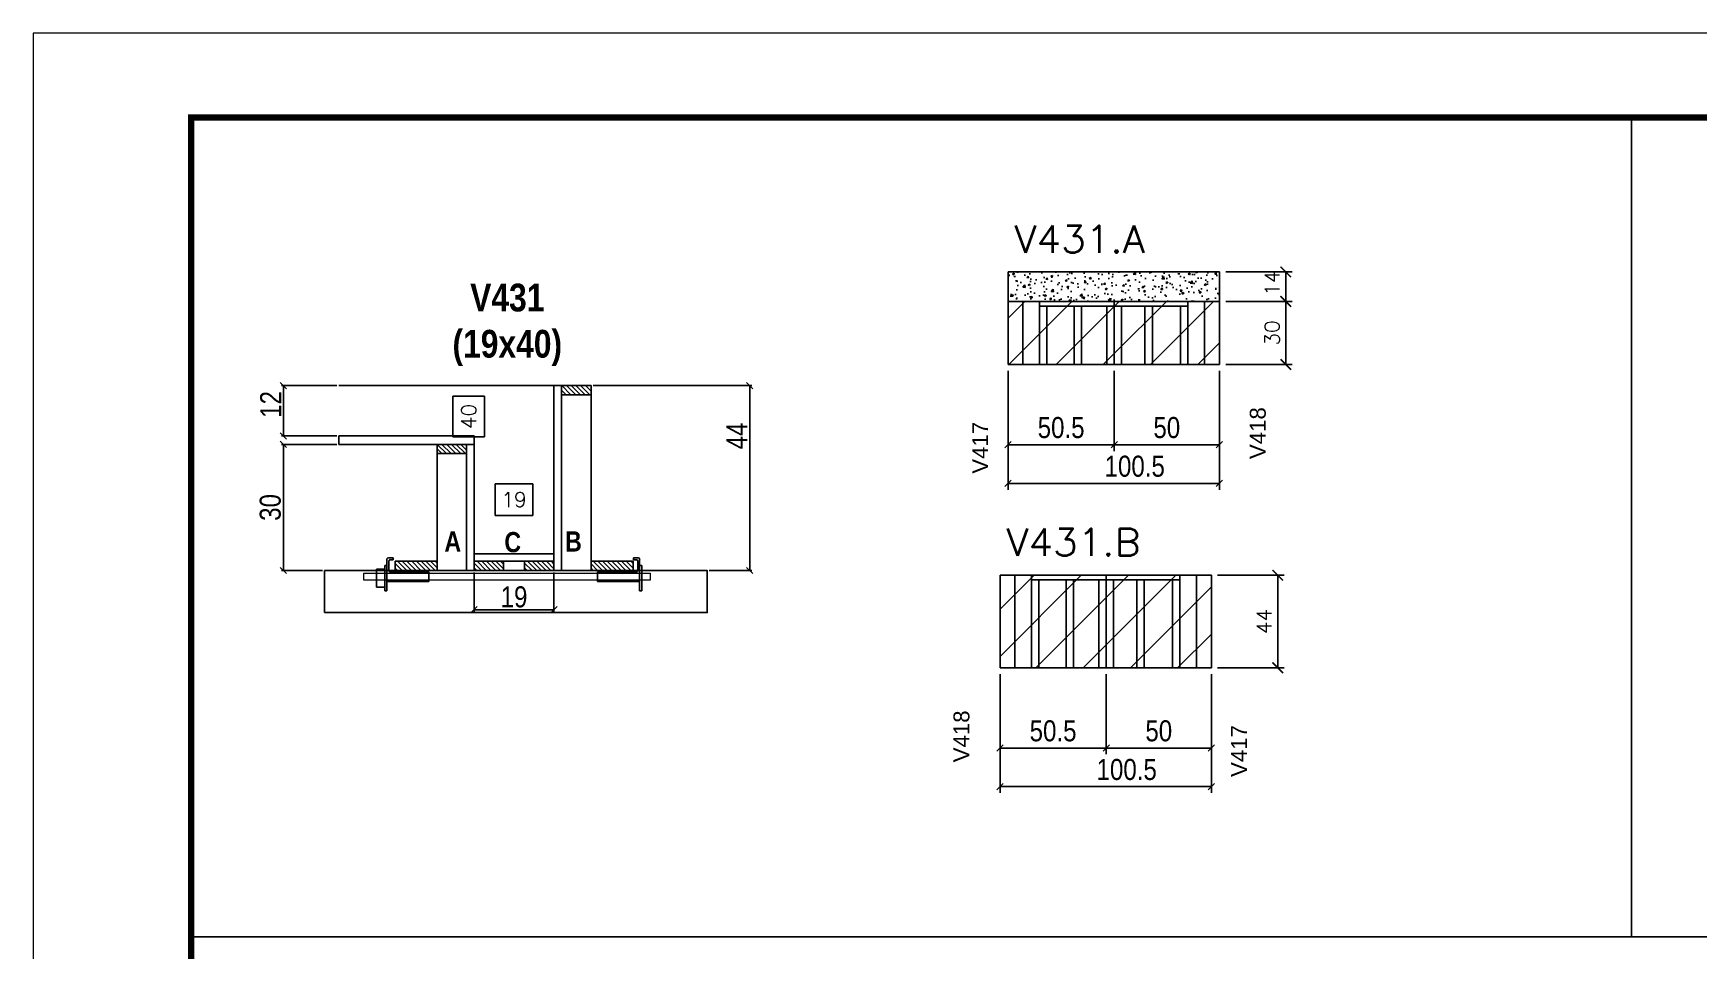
# Model space of a CAD drawing. Extents: x -3394 to 16474, y -5031 to 14397.
# Drawn here: x 9027 to 9819, y 4772 to 5208 of the extents above; entities that cross this region are included whole.
import ezdxf

# ---------------------------------------------------------------- set-up
doc = ezdxf.new("R2010")
doc.units = 0
doc.linetypes.add('DASHED', pattern=[0.75, 0.5, -0.25])
doc.layers.get('0').update_dxf_attribs({"linetype": 'CONTINUOUS'})
doc.layers.get('Defpoints').update_dxf_attribs({"linetype": 'CONTINUOUS'})
for name, color, linetype in [('barrote', 251, 'CONTINUOUS'), ('COTA', 241, 'CONTINUOUS'), ('Cota Seção (2x)', 4, 'CONTINUOUS'), ('detalhes', 4, 'CONTINUOUS'), ('NOMENCLATURA', 7, 'CONTINUOUS'), ('Painéis', 200, 'CONTINUOUS'), ('presilha', 1, 'CONTINUOUS'), ('SARR_2.2x10', 60, 'CONTINUOUS'), ('SARR_2.2x7', 40, 'CONTINUOUS'), ('SARR_3.5x7', 81, 'CONTINUOUS')]:
    doc.layers.add(name, color=color, linetype=linetype)
for name, color, linetype, lineweight in [('CONCRETO', 251, 'CONTINUOUS', 25), ('Folhas', 255, 'CONTINUOUS', 9), ('REAPROVEITAMENTO', 251, 'CONTINUOUS', 9), ('SARRAFO DE PRESSAO', 251, 'DASHED', 9), ('SCO-___-LAJ', 2, 'CONTINUOUS', 0), ('Texto Seção', 7, 'CONTINUOUS', 15)]:
    doc.layers.add(name, color=color, linetype=linetype, lineweight=lineweight)
doc.styles.add('ARIAL', font='arial.ttf')
doc.styles.add('COTA TECNICA', font='techl___.ttf', dxfattribs={"height": 10})
doc.styles.add('COTA TECNICA 2X', font='techl___.ttf', dxfattribs={"height": 10})
doc.styles.add('REGUA-120', font='ROMANS.shx', dxfattribs={"height": 15})
doc.styles.add('ROMANS', font='romans.shx')
doc.styles.add('TECNICA', font='techb___.ttf', dxfattribs={"height": 10})
doc.dimstyles.new('Cota Paínel', dxfattribs={"dimtxt": 7, "dimasz": 5, "dimexe": 3, "dimexo": 3, "dimgap": 3, "dimtad": 1, "dimdec": 1, "dimzin": 12, "dimdsep": 46, "dimtxsty": 'ROMANS', "dimblk": 'ARCHTICK', "dimcen": 0, "dimclrd": 4, "dimclre": 4, "dimclrt": 1, "dimadec": 1, "dimazin": 3, "dimtfac": 1, "dimtdec": 1, "dimtmove": 0, "dimatfit": 3, "dimldrblk": 'OBLIQUE', "dimfxl": 1, "dimtolj": 1, "dimtzin": 12, "dimarcsym": 0})
doc.dimstyles.new('Cota Seção interna', dxfattribs={"dimtxt": 7, "dimasz": 6, "dimexe": 0.18, "dimexo": 2, "dimgap": -4, "dimtad": 3, "dimdec": 1, "dimlfac": 0.5, "dimzin": 12, "dimdsep": 46, "dimtxsty": 'ROMANS', "dimblk": 'ARCHTICK', "dimcen": 0.09, "dimse1": 1, "dimse2": 1, "dimsd1": 1, "dimsd2": 1, "dimclrd": 180, "dimclre": 5, "dimclrt": 1, "dimadec": 0, "dimazin": 3, "dimtfac": 1, "dimtdec": 1, "dimtofl": 0, "dimtmove": 0, "dimatfit": 3, "dimldrblk": 'ARCHTICK', "dimfxl": 1, "dimtolj": 1, "dimtzin": 0, "dimarcsym": 0})
doc.dimstyles.new('PAINEL', dxfattribs={"dimtxt": 10, "dimasz": 3, "dimexe": 3, "dimexo": 3, "dimgap": 3, "dimtad": 1, "dimdec": 1, "dimzin": 12, "dimdsep": 46, "dimtxsty": 'COTA TECNICA', "dimblk1": 'OBLIQUE', "dimblk2": 'OBLIQUE', "dimsah": 1, "dimcen": 0.9, "dimclrd": 4, "dimclre": 4, "dimclrt": 240, "dimadec": 1, "dimazin": 3, "dimtfac": 1, "dimtdec": 1, "dimtmove": 0, "dimatfit": 3, "dimfxl": 1, "dimtolj": 1, "dimtzin": 12, "dimarcsym": 0})
doc.dimstyles.new('SECAO', dxfattribs={"dimscale": 0.333333, "dimtxt": 5, "dimasz": 9, "dimexe": 3, "dimexo": 3, "dimgap": 3, "dimtad": 1, "dimdec": 1, "dimlfac": 0.5, "dimzin": 12, "dimdsep": 46, "dimtxsty": 'COTA TECNICA 2X', "dimblk1": 'OBLIQUE', "dimblk2": 'OBLIQUE', "dimsah": 1, "dimcen": 0.9, "dimclrd": 4, "dimclre": 4, "dimclrt": 240, "dimadec": 1, "dimazin": 3, "dimtfac": 1, "dimtdec": 1, "dimtmove": 0, "dimatfit": 3, "dimfxl": 1, "dimtolj": 1, "dimtzin": 12, "dimarcsym": 0})
pattern_1 = [(45, (0, -5742.876), (-11.22532, 11.22532), [])]

# ---------------------------------------------------------------- blocks, each defined once
blk = doc.blocks.new('9999999999')
at = {"layer": 'Folhas'}
blk.add_lwpolyline([(98138.98, 34190.21), (99623.98, 34190.21), (99623.98, 35240.21), (98138.98, 35240.21)], close=True, dxfattribs=at)
at = {"layer": 'Folhas', "color": 30, "const_width": 3}
blk.add_lwpolyline([(98213.98, 34230.21), (99583.98, 34230.21), (99583.98, 35200.21), (98213.98, 35200.21)], close=True, dxfattribs=at)
blk = doc.blocks.new('_Oblique')
at = {"color": 0, "linetype": 'ByBlock', "lineweight": -2}
blk.add_line((-0.5, -0.5), (0.5, 0.5), dxfattribs=at)
blk = doc.blocks.new('*D1452')
at = {"layer": 'COTA', "color": 4, "lineweight": -2, "transparency": 16777216}
for p, q in [((9236.82, 4951.39), (9236.82, 4932.71)), ((9274.82, 4951.39), (9274.82, 4932.71)), ((9274.82, 4933.71), (9236.82, 4933.71))]:
    blk.add_line(p, q, dxfattribs=at)
at = {"layer": 'Defpoints', "color": 0, "transparency": 16777216}
for p in [(9236.82, 4952.39), (9274.82, 4952.39), (9236.82, 4933.71)]:
    blk.add_point(p, dxfattribs=at)
at = {"layer": 'COTA', "color": 4, "lineweight": -2, "transparency": 16777216, "xscale": 3, "yscale": 3, "zscale": 3, "rotation": 180}
blk.add_blockref('_Oblique', (9236.82, 4933.71), dxfattribs=at)
at = {"layer": 'COTA', "color": 4, "lineweight": -2, "transparency": 16777216, "xscale": 3, "yscale": 3, "zscale": 3}
blk.add_blockref('_Oblique', (9274.82, 4933.71), dxfattribs=at)
at = {"layer": 'COTA', "color": 240, "transparency": 16777216, "insert": (9255.82, 4939.8), "char_height": 10, "attachment_point": 5, "style": 'COTA TECNICA 2X'}
blk.add_mtext('\\A1;19', dxfattribs=at)
blk = doc.blocks.new('PRESILHA METÁLICA 1')
at = {"layer": 'presilha'}
for p, q in [((0, 13), (6, 13)), ((0, 13), (0, 0)), ((6, 15.5), (7.5, 15.5)), ((6, -2.5), (6, 15.5)), ((6, 13), (6, 0)), ((7.5, 10.6), (7.5, 19.9)), ((7.5, 15.5), (7.5, -2.5)), ((12, 21), (8.6, 21)), ((9, 11.6), (9, 18.9)), ((12, 19.5), (9.6, 19.5)), ((12, 21), (12, 19.5)), ((6, 0), (0, 0)), ((37.5, 4.1), (7.5, 4.1)), ((37.5, 11), (9.6, 11)), ((37.5, 11), (37.5, 4.1)), ((7.5, -2.5), (6, -2.5))]:
    blk.add_line(p, q, dxfattribs=at)
for centre, radius, start, end in [((8.6, 19.9), 1.14, 90, 180), ((9.6, 18.9), 0.57, 90, 180), ((9.6, 11.6), 0.57, 180, 270)]:
    blk.add_arc(centre, radius, start, end, dxfattribs=at)
blk = doc.blocks.new('PRESILHA METÁLICA 2')
at = {"layer": 'presilha'}
for p, q in [((-30.8, 13.5), (-30.8, 6.6)), ((-30.8, 13.5), (-2.8, 13.5)), ((-5.2, 23.5), (-5.2, 22)), ((-5.2, 23.5), (-1.9, 23.5)), ((-5.2, 22), (-2.8, 22)), ((-2.2, 14.1), (-2.2, 21.4)), ((0.8, 18), (-0.8, 18)), ((-0.8, 18), (-0.8, 0)), ((-0.8, 14.6), (-0.8, 22.4)), ((0.8, 0), (0.8, 18)), ((-30.8, 6.6), (-0.8, 6.6)), ((-0.8, 0), (0.8, 0))]:
    blk.add_line(p, q, dxfattribs=at)
for centre, radius, start, end in [((-2.8, 21.4), 0.57, 0, 90), ((-2.8, 14.1), 0.57, 270, 0), ((-1.9, 22.4), 1.14, 0, 90)]:
    blk.add_arc(centre, radius, start, end, dxfattribs=at)
blk = doc.blocks.new('*D1453')
at = {"layer": 'COTA', "color": 4, "lineweight": -2, "transparency": 16777216}
for p, q in [((9171.52, 5012.39), (9145.16, 5012.39)), ((9146.16, 5012.39), (9146.16, 4952.39)), ((9164.76, 4952.39), (9145.16, 4952.39))]:
    blk.add_line(p, q, dxfattribs=at)
at = {"layer": 'Defpoints', "color": 0, "transparency": 16777216}
for p in [(9172.52, 5012.39), (9146.16, 4952.39), (9165.76, 4952.39)]:
    blk.add_point(p, dxfattribs=at)
at = {"layer": 'COTA', "color": 4, "lineweight": -2, "transparency": 16777216, "xscale": 3, "yscale": 3, "zscale": 3}
for p, rotation in [((9146.16, 5012.39), 90), ((9146.16, 4952.39), 270)]:
    blk.add_blockref('_Oblique', p, dxfattribs=dict(at, rotation=rotation))
at = {"layer": 'COTA', "color": 240, "transparency": 16777216, "insert": (9139.94, 4982.39), "char_height": 10, "attachment_point": 5, "rotation": 90, "style": 'COTA TECNICA 2X'}
blk.add_mtext('\\A1;30', dxfattribs=at)
blk = doc.blocks.new('*D1454')
at = {"layer": 'Cota Seção (2x)', "color": 180, "lineweight": -2, "transparency": 16777216}
for p, q in [((9241.75, 5035.32), (9226.75, 5035.32)), ((9226.75, 5035.32), (9226.75, 5015.99)), ((9241.75, 5015.99), (9241.75, 5035.32)), ((9226.75, 5015.99), (9241.75, 5015.99))]:
    blk.add_line(p, q, dxfattribs=at)
at = {"layer": 'Defpoints', "color": 0, "transparency": 16777216}
for p in [(9245.75, 5040.39), (9274.82, 5040.39), (9267.4, 4960.39)]:
    blk.add_point(p, dxfattribs=at)
at = {"layer": 'Cota Seção (2x)', "color": 1, "transparency": 16777216, "insert": (9234.25, 5025.65), "char_height": 7, "attachment_point": 5, "rotation": 90, "style": 'ROMANS'}
blk.add_mtext('\\A1;40', dxfattribs=at)
blk = doc.blocks.new('_ArchTick')
at = {"color": 0, "linetype": 'ByBlock', "const_width": 0.15}
blk.add_lwpolyline([(-0.5, -0.5), (0.5, 0.5)], dxfattribs=at)
blk = doc.blocks.new('*D1455')
at = {"layer": 'COTA', "color": 4, "lineweight": -2, "transparency": 16777216}
for p, q in [((9171.52, 5040.39), (9145.16, 5040.39)), ((9146.16, 5016.39), (9146.16, 5040.39)), ((9171.52, 5016.39), (9145.16, 5016.39))]:
    blk.add_line(p, q, dxfattribs=at)
at = {"layer": 'Defpoints', "color": 0, "transparency": 16777216}
for p in [(9146.16, 5040.39), (9172.52, 5040.39), (9172.52, 5016.39)]:
    blk.add_point(p, dxfattribs=at)
at = {"layer": 'COTA', "color": 4, "lineweight": -2, "transparency": 16777216, "xscale": 3, "yscale": 3, "zscale": 3}
for p, rotation in [((9146.16, 5040.39), 90), ((9146.16, 5016.39), 270)]:
    blk.add_blockref('_Oblique', p, dxfattribs=dict(at, rotation=rotation))
at = {"layer": 'COTA', "color": 240, "transparency": 16777216, "insert": (9140.1, 5031.39), "char_height": 10, "attachment_point": 5, "rotation": 90, "style": 'COTA TECNICA 2X'}
blk.add_mtext('\\A1;12', dxfattribs=at)
blk = doc.blocks.new('*D1456')
at = {"layer": 'COTA', "color": 4, "lineweight": -2, "transparency": 16777216}
for p, q in [((9293.42, 5040.39), (9368.89, 5040.39)), ((9367.89, 4952.39), (9367.89, 5040.39)), ((9348.68, 4952.39), (9368.89, 4952.39))]:
    blk.add_line(p, q, dxfattribs=at)
at = {"layer": 'Defpoints', "color": 0, "transparency": 16777216}
for p in [(9292.42, 5040.39), (9367.89, 5040.39), (9347.68, 4952.39)]:
    blk.add_point(p, dxfattribs=at)
at = {"layer": 'COTA', "color": 4, "lineweight": -2, "transparency": 16777216, "xscale": 3, "yscale": 3, "zscale": 3}
for p, rotation in [((9367.89, 5040.39), 90), ((9367.89, 4952.39), 270)]:
    blk.add_blockref('_Oblique', p, dxfattribs=dict(at, rotation=rotation))
at = {"layer": 'COTA', "color": 240, "transparency": 16777216, "insert": (9361.81, 5016.39), "char_height": 10, "attachment_point": 5, "rotation": 90, "style": 'COTA TECNICA 2X'}
blk.add_mtext('\\A1;44', dxfattribs=at)
blk = doc.blocks.new('*D1631')
at = {"layer": 'Cota Seção (2x)', "color": 180, "lineweight": -2, "transparency": 16777216}
for p, q in [((9264.82, 4993.6), (9246.82, 4993.6)), ((9246.82, 4993.6), (9246.82, 4978.6)), ((9264.82, 4978.6), (9264.82, 4993.6)), ((9246.82, 4978.6), (9264.82, 4978.6))]:
    blk.add_line(p, q, dxfattribs=at)
at = {"layer": 'Defpoints', "color": 0, "transparency": 16777216}
for p in [(9274.82, 4974.6), (9236.82, 4960.39), (9274.82, 4960.39)]:
    blk.add_point(p, dxfattribs=at)
at = {"layer": 'Cota Seção (2x)', "color": 1, "transparency": 16777216, "insert": (9255.82, 4986.1), "char_height": 7, "attachment_point": 5, "style": 'ROMANS'}
blk.add_mtext('\\A1;19', dxfattribs=at)
blk = doc.blocks.new('*D1457')
at = {"layer": 'COTA', "color": 4, "linetype": 'ByBlock', "lineweight": -2, "transparency": 16777216}
for p, q in [((9490.74, 5047.41), (9490.74, 5009.22)), ((9541.24, 5047.41), (9541.24, 5009.22)), ((9490.74, 5012.22), (9541.24, 5012.22))]:
    blk.add_line(p, q, dxfattribs=at)
at = {"layer": 'Defpoints', "color": 0, "linetype": 'ByBlock', "transparency": 16777216}
for p in [(9490.74, 5050.41), (9541.24, 5050.41), (9541.24, 5012.22)]:
    blk.add_point(p, dxfattribs=at)
at = {"layer": 'COTA', "color": 4, "linetype": 'ByBlock', "lineweight": -2, "transparency": 16777216, "xscale": 3, "yscale": 3, "zscale": 3, "rotation": 180}
blk.add_blockref('_Oblique', (9490.74, 5012.22), dxfattribs=at)
at = {"layer": 'COTA', "color": 4, "linetype": 'ByBlock', "lineweight": -2, "transparency": 16777216, "xscale": 3, "yscale": 3, "zscale": 3}
blk.add_blockref('_Oblique', (9541.24, 5012.22), dxfattribs=at)
at = {"layer": 'COTA', "color": 240, "linetype": 'ByBlock', "transparency": 16777216, "insert": (9515.99, 5020.33), "char_height": 10, "attachment_point": 5, "style": 'COTA TECNICA'}
blk.add_mtext('\\A1;50.5', dxfattribs=at)
blk = doc.blocks.new('*D1458')
at = {"layer": 'COTA', "color": 4, "linetype": 'ByBlock', "lineweight": -2, "transparency": 16777216}
for p, q in [((9541.24, 5047.41), (9541.24, 5009.22)), ((9591.24, 5047.41), (9591.24, 5009.22)), ((9541.24, 5012.22), (9591.24, 5012.22))]:
    blk.add_line(p, q, dxfattribs=at)
at = {"layer": 'Defpoints', "color": 0, "linetype": 'ByBlock', "transparency": 16777216}
for p in [(9541.24, 5050.41), (9591.24, 5050.41), (9591.24, 5012.22)]:
    blk.add_point(p, dxfattribs=at)
at = {"layer": 'COTA', "color": 4, "linetype": 'ByBlock', "lineweight": -2, "transparency": 16777216, "xscale": 3, "yscale": 3, "zscale": 3, "rotation": 180}
blk.add_blockref('_Oblique', (9541.24, 5012.22), dxfattribs=at)
at = {"layer": 'COTA', "color": 4, "linetype": 'ByBlock', "lineweight": -2, "transparency": 16777216, "xscale": 3, "yscale": 3, "zscale": 3}
blk.add_blockref('_Oblique', (9591.24, 5012.22), dxfattribs=at)
at = {"layer": 'COTA', "color": 240, "linetype": 'ByBlock', "transparency": 16777216, "insert": (9566.24, 5020.33), "char_height": 10, "attachment_point": 5, "style": 'COTA TECNICA'}
blk.add_mtext('\\A1;50', dxfattribs=at)
blk = doc.blocks.new('*D1632')
at = {"layer": 'COTA', "color": 4, "linetype": 'ByBlock', "lineweight": -2, "transparency": 16777216}
for p, q in [((9490.74, 5047.41), (9490.74, 4990.83)), ((9591.24, 5047.41), (9591.24, 4990.83)), ((9490.74, 4993.83), (9591.24, 4993.83))]:
    blk.add_line(p, q, dxfattribs=at)
at = {"layer": 'Defpoints', "color": 0, "linetype": 'ByBlock', "transparency": 16777216}
for p in [(9490.74, 5050.41), (9591.24, 5050.41), (9591.24, 4993.83)]:
    blk.add_point(p, dxfattribs=at)
at = {"layer": 'COTA', "color": 4, "linetype": 'ByBlock', "lineweight": -2, "transparency": 16777216, "xscale": 3, "yscale": 3, "zscale": 3, "rotation": 180}
blk.add_blockref('_Oblique', (9490.74, 4993.83), dxfattribs=at)
at = {"layer": 'COTA', "color": 4, "linetype": 'ByBlock', "lineweight": -2, "transparency": 16777216, "xscale": 3, "yscale": 3, "zscale": 3}
blk.add_blockref('_Oblique', (9591.24, 4993.83), dxfattribs=at)
at = {"layer": 'COTA', "color": 240, "linetype": 'ByBlock', "transparency": 16777216, "insert": (9550.99, 5001.94), "char_height": 10, "attachment_point": 5, "style": 'COTA TECNICA'}
blk.add_mtext('\\A1;100.5', dxfattribs=at)
blk = doc.blocks.new('*D1459')
at = {"layer": 'COTA', "color": 4, "lineweight": -2, "transparency": 16777216}
for p, q in [((9594.24, 5080.41), (9625.82, 5080.41)), ((9622.82, 5050.41), (9622.82, 5080.41)), ((9594.24, 5050.41), (9625.82, 5050.41))]:
    blk.add_line(p, q, dxfattribs=at)
at = {"layer": 'Defpoints', "color": 0, "transparency": 16777216}
for p in [(9591.24, 5080.41), (9622.82, 5080.41), (9591.24, 5050.41)]:
    blk.add_point(p, dxfattribs=at)
at = {"layer": 'COTA', "color": 4, "lineweight": -2, "transparency": 16777216, "xscale": 5, "yscale": 5, "zscale": 5}
for p, rotation in [((9622.82, 5080.41), 90), ((9622.82, 5050.41), 270)]:
    blk.add_blockref('_ArchTick', p, dxfattribs=dict(at, rotation=rotation))
at = {"layer": 'COTA', "color": 1, "transparency": 16777216, "insert": (9616.32, 5065.41), "char_height": 7, "attachment_point": 5, "rotation": 90, "style": 'ROMANS'}
blk.add_mtext('\\A1;30', dxfattribs=at)
blk = doc.blocks.new('*D1460')
at = {"layer": 'COTA', "color": 4, "lineweight": -2, "transparency": 16777216}
for p, q in [((9594.24, 5094.41), (9625.82, 5094.41)), ((9622.82, 5080.41), (9622.82, 5094.41)), ((9594.24, 5080.41), (9625.82, 5080.41))]:
    blk.add_line(p, q, dxfattribs=at)
at = {"layer": 'Defpoints', "color": 0, "transparency": 16777216}
for p in [(9591.24, 5094.41), (9622.82, 5094.41), (9591.24, 5080.41)]:
    blk.add_point(p, dxfattribs=at)
at = {"layer": 'COTA', "color": 4, "lineweight": -2, "transparency": 16777216, "xscale": 5, "yscale": 5, "zscale": 5}
for p, rotation in [((9622.82, 5094.41), 90), ((9622.82, 5080.41), 270)]:
    blk.add_blockref('_ArchTick', p, dxfattribs=dict(at, rotation=rotation))
at = {"layer": 'COTA', "color": 1, "transparency": 16777216, "insert": (9616.32, 5089.09), "char_height": 7, "attachment_point": 5, "rotation": 90, "style": 'ROMANS'}
blk.add_mtext('\\A1;14', dxfattribs=at)
blk = doc.blocks.new('*D1461')
at = {"layer": 'COTA', "color": 4, "linetype": 'ByBlock', "lineweight": -2, "transparency": 16777216}
for p, q in [((9486.92, 4903.13), (9486.92, 4864.95)), ((9537.42, 4903.13), (9537.42, 4864.95)), ((9486.92, 4867.95), (9537.42, 4867.95))]:
    blk.add_line(p, q, dxfattribs=at)
at = {"layer": 'Defpoints', "color": 0, "linetype": 'ByBlock', "transparency": 16777216}
for p in [(9486.92, 4906.13), (9537.42, 4906.13), (9537.42, 4867.95)]:
    blk.add_point(p, dxfattribs=at)
at = {"layer": 'COTA', "color": 4, "linetype": 'ByBlock', "lineweight": -2, "transparency": 16777216, "xscale": 3, "yscale": 3, "zscale": 3, "rotation": 180}
blk.add_blockref('_Oblique', (9486.92, 4867.95), dxfattribs=at)
at = {"layer": 'COTA', "color": 4, "linetype": 'ByBlock', "lineweight": -2, "transparency": 16777216, "xscale": 3, "yscale": 3, "zscale": 3}
blk.add_blockref('_Oblique', (9537.42, 4867.95), dxfattribs=at)
at = {"layer": 'COTA', "color": 240, "linetype": 'ByBlock', "transparency": 16777216, "insert": (9512.17, 4876.06), "char_height": 10, "attachment_point": 5, "style": 'COTA TECNICA'}
blk.add_mtext('\\A1;50.5', dxfattribs=at)
blk = doc.blocks.new('*D1462')
at = {"layer": 'COTA', "color": 4, "linetype": 'ByBlock', "lineweight": -2, "transparency": 16777216}
for p, q in [((9537.42, 4903.13), (9537.42, 4864.95)), ((9587.42, 4903.13), (9587.42, 4864.95)), ((9537.42, 4867.95), (9587.42, 4867.95))]:
    blk.add_line(p, q, dxfattribs=at)
at = {"layer": 'Defpoints', "color": 0, "linetype": 'ByBlock', "transparency": 16777216}
for p in [(9537.42, 4906.13), (9587.42, 4906.13), (9587.42, 4867.95)]:
    blk.add_point(p, dxfattribs=at)
at = {"layer": 'COTA', "color": 4, "linetype": 'ByBlock', "lineweight": -2, "transparency": 16777216, "xscale": 3, "yscale": 3, "zscale": 3, "rotation": 180}
blk.add_blockref('_Oblique', (9537.42, 4867.95), dxfattribs=at)
at = {"layer": 'COTA', "color": 4, "linetype": 'ByBlock', "lineweight": -2, "transparency": 16777216, "xscale": 3, "yscale": 3, "zscale": 3}
blk.add_blockref('_Oblique', (9587.42, 4867.95), dxfattribs=at)
at = {"layer": 'COTA', "color": 240, "linetype": 'ByBlock', "transparency": 16777216, "insert": (9562.42, 4876.06), "char_height": 10, "attachment_point": 5, "style": 'COTA TECNICA'}
blk.add_mtext('\\A1;50', dxfattribs=at)
blk = doc.blocks.new('*D1633')
at = {"layer": 'COTA', "color": 4, "linetype": 'ByBlock', "lineweight": -2, "transparency": 16777216}
for p, q in [((9486.92, 4903.13), (9486.92, 4846.56)), ((9587.42, 4903.13), (9587.42, 4846.56)), ((9486.92, 4849.56), (9587.42, 4849.56))]:
    blk.add_line(p, q, dxfattribs=at)
at = {"layer": 'Defpoints', "color": 0, "linetype": 'ByBlock', "transparency": 16777216}
for p in [(9486.92, 4906.13), (9587.42, 4906.13), (9587.42, 4849.56)]:
    blk.add_point(p, dxfattribs=at)
at = {"layer": 'COTA', "color": 4, "linetype": 'ByBlock', "lineweight": -2, "transparency": 16777216, "xscale": 3, "yscale": 3, "zscale": 3, "rotation": 180}
blk.add_blockref('_Oblique', (9486.92, 4849.56), dxfattribs=at)
at = {"layer": 'COTA', "color": 4, "linetype": 'ByBlock', "lineweight": -2, "transparency": 16777216, "xscale": 3, "yscale": 3, "zscale": 3}
blk.add_blockref('_Oblique', (9587.42, 4849.56), dxfattribs=at)
at = {"layer": 'COTA', "color": 240, "linetype": 'ByBlock', "transparency": 16777216, "insert": (9547.17, 4857.67), "char_height": 10, "attachment_point": 5, "style": 'COTA TECNICA'}
blk.add_mtext('\\A1;100.5', dxfattribs=at)
blk = doc.blocks.new('*D1463')
at = {"layer": 'COTA', "color": 4, "lineweight": -2, "transparency": 16777216}
for p, q in [((9590.42, 4950.13), (9622, 4950.13)), ((9619, 4906.13), (9619, 4950.13)), ((9590.42, 4906.13), (9622, 4906.13))]:
    blk.add_line(p, q, dxfattribs=at)
at = {"layer": 'Defpoints', "color": 0, "transparency": 16777216}
for p in [(9587.42, 4950.13), (9619, 4950.13), (9587.42, 4906.13)]:
    blk.add_point(p, dxfattribs=at)
at = {"layer": 'COTA', "color": 4, "lineweight": -2, "transparency": 16777216, "xscale": 5, "yscale": 5, "zscale": 5}
for p, rotation in [((9619, 4950.13), 90), ((9619, 4906.13), 270)]:
    blk.add_blockref('_ArchTick', p, dxfattribs=dict(at, rotation=rotation))
at = {"layer": 'COTA', "color": 1, "transparency": 16777216, "insert": (9612.5, 4928.13), "char_height": 7, "attachment_point": 5, "rotation": 90, "style": 'ROMANS'}
blk.add_mtext('\\A1;44', dxfattribs=at)

msp = doc.modelspace()

# ---------------------------------------------------------------- hatches: boundary and pattern name
at = {"layer": 'COTA', "linetype": 'Continuous'}
h = msp.add_hatch(dxfattribs=at)
h.set_pattern_fill('AR-CONC', color=256, scale=0.05)
h.set_pattern_definition([(50, (8417.121, -1185.87), (9.1092334, -0.796954), [0.9525, -10.4775]), (355, (8417.121, -1185.87), (-1.762171, 9.552842), [0.762, -8.382029]), (100.45144, (8417.88, -1185.936), (7.347062, 8.755888), [0.8095, -8.904512]), (46.1842, (8417.121, -1183.33), (13.553952, -2.102116), [1.42875, -15.71625]), (96.63556, (8418.251, -1183.505), (11.870207, 12.371306), [1.21425, -13.35678]), (351.18415, (8417.121, -1183.33), (11.870207, 12.371306), [1.142998, -12.572987]), (21, (8418.391, -1183.965), (7.58072, -5.11326), [0.9525, -10.4775]), (326, (8418.391, -1183.965), (3.090101, 9.209398), [0.762, -8.382]), (71.45144, (8419.023, -1184.391), (10.670821, 4.096138), [0.8095, -8.904497]), (37.5, (8417.1213, -1185.87), (0.1544302, 4.227752), [0, -8.2804, 0, -8.509, 0, -8.41375]), (7.5, (8417.1213, -1185.87), (3.340983, 5.0090287), [0, -4.8514, 0, -8.0899, 0, -3.20675]), (327.5, (8414.289, -1185.87), (6.7795298, -0.2864372), [0, -3.175, 0, -9.906, 0, -13.1445]), (317.5, (8413.019, -1185.87), (7.406459, 1.2713246), [0, -4.1275, 0, -6.5786, 0, -9.3345])])
h.paths.add_polyline_path([(9591.24, 5080.41), (9591.24, 5094.41), (9490.74, 5094.41), (9490.74, 5080.41)])
at = {"layer": 'REAPROVEITAMENTO'}
h = msp.add_hatch(dxfattribs=at)
h.set_pattern_fill('ANSI31', color=256, scale=5)
h.set_pattern_definition(pattern_1)
h.paths.add_polyline_path([(9541.24, 5080.41), (9490.74, 5080.41), (9490.74, 5050.41), (9541.24, 5050.41)])
h = msp.add_hatch(dxfattribs=at)
h.set_pattern_fill('ANSI31', color=256, scale=5)
h.set_pattern_definition(pattern_1)
h.paths.add_polyline_path([(9591.24, 5050.41), (9591.24, 5080.41), (9541.24, 5080.41), (9541.24, 5050.41)])
h = msp.add_hatch(dxfattribs=at)
h.set_pattern_fill('ANSI31', color=256, scale=5)
h.set_pattern_definition(pattern_1)
h.paths.add_polyline_path([(9537.42, 4950.13), (9486.92, 4950.13), (9486.92, 4906.13), (9537.42, 4906.13)])
h = msp.add_hatch(dxfattribs=at)
h.set_pattern_fill('ANSI31', color=256, scale=5)
h.set_pattern_definition(pattern_1)
h.paths.add_polyline_path([(9587.42, 4950.13), (9537.42, 4950.13), (9537.42, 4906.13), (9587.42, 4906.13)])
at = {"layer": 'SARR_2.2x10'}
h = msp.add_hatch(dxfattribs=at)
h.set_pattern_fill('ANSI31', color=256, scale=0.5, angle=90)
h.set_pattern_definition([(135, (42297.0386, -118559.7843), (-1.122532015, -1.122532015), [])])
h.paths.add_polyline_path([(9199.22, 4956.79), (9199.22, 4952.39), (9219.22, 4952.39), (9219.22, 4956.79)])
h = msp.add_hatch(dxfattribs=at)
h.set_pattern_fill('ANSI31', color=256, scale=0.5, angle=90)
h.set_pattern_definition([(135, (42410.2386, -118559.7843), (-1.122532015, -1.122532015), [])])
h.paths.add_polyline_path([(9292.42, 4956.79), (9292.42, 4952.39), (9312.42, 4952.39), (9312.42, 4956.79)])
at = {"layer": 'SARR_2.2x7'}
h = msp.add_hatch(dxfattribs=at)
h.set_pattern_fill('ANSI31', color=256, scale=0.5, angle=90)
h.set_pattern_definition([(135, (42301.0386, -118476.1843), (-1.122532015, -1.122532015), [])])
h.paths.add_polyline_path([(9278.42, 5040.39), (9278.42, 5035.99), (9292.42, 5035.99), (9292.42, 5040.39)])
h = msp.add_hatch(dxfattribs=at)
h.set_pattern_fill('ANSI31', color=256, scale=0.5, angle=90)
h.set_pattern_definition([(135, (42241.8386, -118504.1843), (-1.122532015, -1.122532015), [])])
h.paths.add_polyline_path([(9219.22, 5012.39), (9219.22, 5007.99), (9233.22, 5007.99), (9233.22, 5012.39)])
h = msp.add_hatch(dxfattribs=at)
h.set_pattern_fill('ANSI31', color=256, scale=0.5, angle=90)
h.set_pattern_definition([(135, (42424.6386, -118559.7843), (-1.122532015, -1.122532015), [])])
h.paths.add_polyline_path([(9236.82, 4956.79), (9236.82, 4952.39), (9250.82, 4952.39), (9250.82, 4956.79)])
h = msp.add_hatch(dxfattribs=at)
h.set_pattern_fill('ANSI31', color=256, scale=0.5, angle=90)
h.set_pattern_definition([(135, (42448.6386, -118559.7843), (-1.122532015, -1.122532015), [])])
h.paths.add_polyline_path([(9260.82, 4956.79), (9260.82, 4952.39), (9274.82, 4952.39), (9274.82, 4956.79)])

# ---------------------------------------------------------------- linework, layer by layer
at = {"layer": 'barrote'}
msp.add_lwpolyline([(9165.76, 4932.39), (9347.68, 4932.39), (9347.68, 4952.39), (9165.76, 4952.39)], close=True, dxfattribs=at)
at = {"layer": 'CONCRETO', "linetype": 'Continuous'}
msp.add_line((9274.82, 5040.39), (9172.52, 5040.39), dxfattribs=at)
at = {"layer": 'COTA', "linetype": 'ByBlock'}
for p, q in [((9490.74, 5094.41), (9591.24, 5094.41)), ((9490.74, 5080.41), (9490.74, 5094.41)), ((9591.24, 5080.41), (9591.24, 5094.41))]:
    msp.add_line(p, q, dxfattribs=at)
at = {"layer": 'detalhes', "color": 250}
msp.add_line((9165.76, 4932.39), (9165.76, 4952.39), dxfattribs=at)
at = {"layer": 'Painéis', "linetype": 'Continuous'}
for p, q in [((9787.21, 4778.07), (9787.21, 5167.95)), ((9172.52, 5012.39), (9172.52, 5016.39)), ((9102.21, 4778.07), (10472.21, 4778.07))]:
    msp.add_line(p, q, dxfattribs=at)
at = {"layer": 'Painéis', "linetype": 'ByBlock'}
for p, q in [((9490.74, 5080.41), (9591.24, 5080.41)), ((9490.74, 5050.41), (9490.74, 5080.41)), ((9541.24, 5050.41), (9541.24, 5080.41)), ((9591.24, 5050.41), (9591.24, 5080.41)), ((9490.74, 5050.41), (9591.24, 5050.41)), ((9486.92, 4950.13), (9587.42, 4950.13)), ((9486.92, 4906.13), (9486.92, 4950.13)), ((9537.42, 4906.13), (9537.42, 4950.13)), ((9587.42, 4906.13), (9587.42, 4950.13)), ((9486.92, 4906.13), (9587.42, 4906.13))]:
    msp.add_line(p, q, dxfattribs=at)
at = {"layer": 'Painéis', "linetype": 'Continuous'}
for points in [[(9278.42, 4952.39), (9278.42, 5040.39), (9274.82, 5040.39), (9274.82, 4952.39)], [(9233.22, 4952.39), (9233.22, 5012.39), (9236.82, 5012.39), (9236.82, 4952.39)], [(9274.82, 4960.39), (9236.82, 4960.39), (9236.82, 4956.79), (9274.82, 4956.79)]]:
    msp.add_lwpolyline(points, close=True, dxfattribs=at)
at = {"layer": 'Painéis', "linetype": 'Continuous', "elevation": 0}
msp.add_lwpolyline([(9172.52, 5012.39), (9236.82, 5012.39), (9236.82, 5016.39), (9172.52, 5016.39)], dxfattribs=at)
at = {"layer": 'SARR_2.2x10', "elevation": 0}
msp.add_lwpolyline([(9199.22, 4956.79), (9219.22, 4956.79), (9219.22, 4952.39), (9199.22, 4952.39)], close=True, dxfattribs=at)
at = {"layer": 'SARR_2.2x10'}
msp.add_lwpolyline([(9292.42, 4956.79), (9312.42, 4956.79), (9312.42, 4952.39), (9292.42, 4952.39)], close=True, dxfattribs=at)
at = {"layer": 'SARR_2.2x7', "linetype": 'Continuous'}
for p, q in [((9497.74, 5050.41), (9497.74, 5080.41)), ((9505.74, 5078.21), (9541.24, 5078.21)), ((9541.24, 5078.21), (9576.24, 5078.21)), ((9584.24, 5050.41), (9584.24, 5080.41)), ((9493.92, 4906.13), (9493.92, 4950.13)), ((9580.42, 4906.13), (9580.42, 4950.13)), ((9501.92, 4947.93), (9537.42, 4947.93)), ((9537.42, 4947.93), (9572.42, 4947.93))]:
    msp.add_line(p, q, dxfattribs=at)
at = {"layer": 'SARR_2.2x7', "elevation": 0}
msp.add_lwpolyline([(9292.42, 5040.39), (9278.42, 5040.39), (9278.42, 5035.99), (9292.42, 5035.99)], close=True, dxfattribs=at)
at = {"layer": 'SARR_2.2x7'}
for points in [[(9233.22, 5012.39), (9219.22, 5012.39), (9219.22, 5007.99), (9233.22, 5007.99)], [(9236.82, 4956.79), (9250.82, 4956.79), (9250.82, 4952.39), (9236.82, 4952.39)], [(9260.82, 4956.79), (9274.82, 4956.79), (9274.82, 4952.39), (9260.82, 4952.39)]]:
    msp.add_lwpolyline(points, close=True, dxfattribs=at)
at = {"layer": 'SARR_3.5x7'}
for p, q in [((9505.74, 5080.41), (9505.74, 5050.41)), ((9509.24, 5078.21), (9509.24, 5050.41)), ((9522.15, 5078.21), (9522.15, 5050.41)), ((9525.65, 5078.21), (9525.65, 5050.41)), ((9537.74, 5078.21), (9537.74, 5050.41)), ((9541.24, 5078.21), (9541.24, 5050.41)), ((9544.74, 5078.21), (9544.74, 5050.41)), ((9555.87, 5078.21), (9555.87, 5050.41)), ((9559.37, 5078.21), (9559.37, 5050.41)), ((9572.74, 5078.21), (9572.74, 5050.41)), ((9576.24, 5080.41), (9576.24, 5050.41)), ((9505.74, 5050.41), (9509.24, 5050.41)), ((9537.74, 5050.41), (9541.24, 5050.41)), ((9541.24, 5050.41), (9544.74, 5050.41)), ((9572.74, 5050.41), (9576.24, 5050.41)), ((9501.92, 4950.13), (9501.92, 4906.13)), ((9572.42, 4950.13), (9572.42, 4906.13)), ((9505.42, 4947.93), (9505.42, 4906.13)), ((9518.33, 4947.93), (9518.33, 4906.13)), ((9521.83, 4947.93), (9521.83, 4906.13)), ((9533.92, 4947.93), (9533.92, 4906.13)), ((9537.42, 4947.93), (9537.42, 4906.13)), ((9540.92, 4947.93), (9540.92, 4906.13)), ((9552.05, 4947.93), (9552.05, 4906.13)), ((9555.55, 4947.93), (9555.55, 4906.13)), ((9568.92, 4947.93), (9568.92, 4906.13)), ((9501.92, 4906.13), (9505.42, 4906.13)), ((9533.92, 4906.13), (9537.42, 4906.13)), ((9537.42, 4906.13), (9540.92, 4906.13)), ((9568.92, 4906.13), (9572.42, 4906.13))]:
    msp.add_line(p, q, dxfattribs=at)
msp.add_lwpolyline([(9278.42, 5035.99), (9292.42, 5035.99), (9292.42, 4952.39), (9278.42, 4952.39)], close=True, dxfattribs=at)
at = {"layer": 'SARR_3.5x7', "elevation": 0}
msp.add_lwpolyline([(9219.22, 5007.99), (9233.22, 5007.99), (9233.22, 4952.39), (9219.22, 4952.39)], close=True, dxfattribs=at)
at = {"layer": 'SCO-___-LAJ', "color": 1}
msp.add_lwpolyline([(9184.36, 4951.05), (9320.53, 4951.05), (9320.53, 4947.85), (9184.36, 4947.85)], close=True, dxfattribs=at)

# ---------------------------------------------------------------- block references
at = {"layer": 'presilha', "xscale": 0.6666666666666666, "yscale": 0.6666666666666666, "zscale": 0.6666666666666666}
for name, p in [('PRESILHA METÁLICA 1', (9190.35, 4944.42)), ('PRESILHA METÁLICA 2', (9316.09, 4942.75))]:
    msp.add_blockref(name, p, dxfattribs=at)
at = {"layer": 'SARRAFO DE PRESSAO', "color": 6, "linetype": 'ByBlock'}
msp.add_blockref('9999999999', (-89111.77, -30032.25), dxfattribs=at)

# ---------------------------------------------------------------- texts
at = {"layer": 'detalhes', "style": 'TECNICA'}
for s, p in [('A', (9222.71, 4961.41)), ('C', (9251.23, 4961.09)), ('B', (9280.1, 4961.41))]:
    msp.add_text(s, height=9.6, dxfattribs=at).set_placement(p)
at = {"layer": 'NOMENCLATURA', "linetype": 'Continuous', "style": 'ARIAL'}
for s, p in [('V418', (9613.28, 5005.4)), ('V417', (9481.25, 4998.44)), ('V418', (9472.35, 4861.13)), ('V417', (9604.38, 4854.17))]:
    msp.add_text(s, height=7.567, rotation=90, dxfattribs=at).set_placement(p)
at = {"layer": 'NOMENCLATURA', "insert": (9252.61, 5088.86), "char_height": 13.2, "attachment_point": 2, "style": 'TECNICA'}
msp.add_mtext_dynamic_manual_height_columns('V431\\P(19x40)', width=13.2, gutter_width=1, heights=[0], dxfattribs=at)
at = {"layer": 'Texto Seção', "style": 'REGUA-120', "width": 1.05}
for s, p in [('V431.A', (9493.74, 5103.59)), ('V431.B', (9489.92, 4959.32))]:
    msp.add_text(s, height=13, dxfattribs=at).set_placement(p)

# ---------------------------------------------------------------- dimensions: what is measured, and where the dimension line sits
at = {"layer": 'COTA'}
for base, p1, p2, angle, dimstyle, picture, middle in [((9622.82, 5094.41), (9591.24, 5080.41), (9591.24, 5094.41), 90, 'Cota Paínel', '*D1460', (9622.82, 5089.09)), ((9146.16, 5040.39), (9172.52, 5016.39), (9172.52, 5040.39), 90, 'SECAO', '*D1455', (9146.16, 5031.39)), ((9367.89, 5040.39), (9347.68, 4952.39), (9292.42, 5040.39), 90, 'SECAO', '*D1456', (9367.89, 5016.39)), ((9236.82, 4933.71, 0), (9274.82, 4952.39), (9236.82, 4952.39), 180, 'SECAO', '*D1452', (9255.82, 4933.71, 0))]:
    dim = msp.add_linear_dim(base=base, p1=p1, p2=p2, angle=angle, dimstyle=dimstyle, dxfattribs=at)
    dim.commit()
    dim.dimension.update_dxf_attribs({"geometry": picture, "text_midpoint": middle, "dimtype": 160})
for base, p1, p2, dimstyle, picture, middle in [((9622.82, 5080.41), (9591.24, 5050.41), (9591.24, 5080.41), 'Cota Paínel', '*D1459', (9616.32, 5065.41)), ((9146.16, 4952.39), (9172.52, 5012.39), (9165.76, 4952.39), 'SECAO', '*D1453', (9139.94, 4982.39)), ((9619, 4950.13), (9587.42, 4906.13), (9587.42, 4950.13), 'Cota Paínel', '*D1463', (9612.5, 4928.13))]:
    dim = msp.add_linear_dim(base=base, p1=p1, p2=p2, angle=90, dimstyle=dimstyle, dxfattribs=at)
    dim.commit()
    dim.dimension.update_dxf_attribs({"geometry": picture, "text_midpoint": middle})
at = {"layer": 'COTA', "linetype": 'ByBlock'}
for base, p1, p2, picture, middle in [((9541.24, 5012.22), (9490.74, 5050.41), (9541.24, 5050.41), '*D1457', (9515.99, 5020.33)), ((9537.42, 4867.95), (9486.92, 4906.13), (9537.42, 4906.13), '*D1461', (9512.17, 4876.06))]:
    dim = msp.add_linear_dim(base=base, p1=p1, p2=p2, dimstyle='PAINEL', dxfattribs=at)
    dim.commit()
    dim.dimension.update_dxf_attribs({"geometry": picture, "text_midpoint": middle})
for base, p1, p2, picture, middle in [((9591.24, 4993.83), (9490.74, 5050.41), (9591.24, 5050.41), '*D1632', (9550.99, 4993.83)), ((9587.42, 4849.56), (9486.92, 4906.13), (9587.42, 4906.13), '*D1633', (9547.17, 4849.56))]:
    dim = msp.add_linear_dim(base=base, p1=p1, p2=p2, dimstyle='PAINEL', dxfattribs=at)
    dim.commit()
    dim.dimension.update_dxf_attribs({"geometry": picture, "text_midpoint": middle, "dimtype": 160})
for base, p1, p2, picture, middle in [((9591.24, 5012.22), (9541.24, 5050.41), (9591.24, 5050.41), '*D1458', (9566.24, 5020.33)), ((9587.42, 4867.95), (9537.42, 4906.13), (9587.42, 4906.13), '*D1462', (9562.42, 4876.06))]:
    dim = msp.add_linear_dim(base=base, p1=p1, p2=p2, dimstyle='PAINEL', override={"dimtmove": 1}, dxfattribs=at)
    dim.commit()
    dim.dimension.update_dxf_attribs({"geometry": picture, "text_midpoint": middle})
at = {"layer": 'Cota Seção (2x)'}
dim = msp.add_linear_dim(base=(9245.75, 5040.39), p1=(9267.4, 4960.39), p2=(9274.82, 5040.39), angle=90, dimstyle='Cota Seção interna', dxfattribs=at)
dim.commit()
dim.dimension.update_dxf_attribs({"geometry": '*D1454', "text_midpoint": (9245.75, 5025.65), "dimtype": 160})
dim = msp.add_linear_dim(base=(9274.82, 4974.6), p1=(9236.82, 4960.39), p2=(9274.82, 4960.39), angle=180, dimstyle='Cota Seção interna', dxfattribs=at)
dim.commit()
dim.dimension.update_dxf_attribs({"geometry": '*D1631', "text_midpoint": (9255.82, 4986.1)})

doc.saveas('drawing.dxf')
